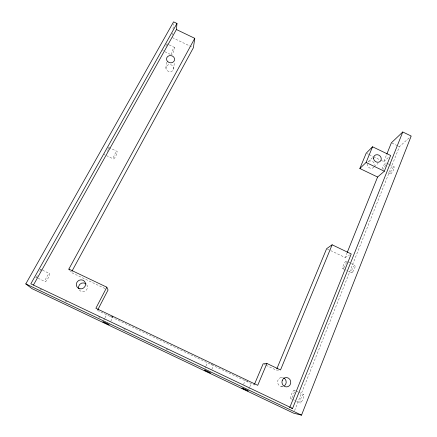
<?xml version="1.0" encoding="UTF-8"?>
<svg xmlns="http://www.w3.org/2000/svg" width="437" height="437" viewBox="0 0 437 437"><rect width="100%" height="100%" fill="white"/><g stroke="black" fill="none" stroke-linecap="round" stroke-linejoin="round"><path stroke-width="0.33" stroke-dasharray="2.19 1.64" d="M165.934 68.221L166.382 61.535M172.539 34.971L172.691 33.004M173.003 29.066L173.418 23.817M173.724 68.959A3.949 3.54 11.9 0 0 168.567 64.72A3.949 3.54 11.9 0 0 167.284 70.718A3.949 3.54 11.9 0 0 173.724 68.959L174.368 61.961M294.582 410.616L399.429 146.674L410.714 136.481M327.22 248.953L345.175 257.54L346.945 253.138M380.747 160.193L383.784 161.652L386.565 154.742M248.855 389.083L249.631 387.253M249.893 386.641L251.188 383.593M243.535 384.456L245.354 380.201M211.885 369.336L213.502 365.709M205.029 368.271L205.843 366.457M206.117 365.856L207.477 362.841M110.812 321.217L112.915 317.087M103.848 320.108L104.754 318.338M105.06 317.748L106.874 314.208M372.428 157.691L367.834 162.111A3.933 3.529 40.4 0 1 372.231 161.302A3.933 3.529 40.4 0 1 374.629 165.372M374.203 166.841L377.972 163.394M383.784 161.652L389.176 156.801M345.175 257.54L349.584 254.924M278.702 370.041L276.282 370.15L266.095 365.299M281.417 377.497L282.679 377.508M281.308 386.51L283.203 386.658M212.644 364.726L211.213 364.103M111.561 316.634L110.08 315.956M104.989 288.54L71.264 272.47L70.226 271.027M264.298 364.442L265.494 365.015M40.215 269.105L41.979 269.946M42.569 270.224L49.621 273.584A4.599 0.923 -61.7 0 1 46.846 280.221A4.599 0.923 -61.7 0 1 45.699 278.992A4.599 0.923 -61.7 0 1 49.621 273.584M294.238 390.099L295.407 390.656M295.991 390.929L298.324 392.044M298.908 392.322L303.578 394.545M35.719 277.124L37.495 277.965M38.085 278.249L45.164 281.619M290.829 398.593L291.998 399.156M292.588 399.434L294.341 400.27M296.69 401.385L300.208 403.061M97.456 310.412L254.165 385.024M39.871 288.862L41.717 289.742M65.102 300.874L66.948 301.754M98.325 316.688L100.171 317.568M123.551 328.7L125.397 329.574M166.005 348.906L167.852 349.786M108.879 147.488L117.1 151.421A4.195 0.83 -64.4 0 1 114.936 157.506A4.195 0.83 -64.4 0 1 113.751 156.637A4.195 0.83 -64.4 0 1 117.1 151.421M346.295 261.069L347.459 261.626M348.043 261.905L355.046 265.254M106.382 155.588L113.434 158.959M342.739 268.629L343.908 269.192M344.493 269.471L346.241 270.306M348.579 271.426L351.495 272.819M172.331 37.593L192.198 47.136M391.945 143.079L397.703 145.843M398.276 146.122L399.429 146.674M166.819 43.76L168.6 44.618M169.195 44.902L174.532 47.464M164.864 51.73L171.37 54.854M366.79 153.496L368.615 154.37M369.221 154.66L372.859 156.408M373.466 156.703L380.141 159.904M387.138 163.378L388.919 164.236M389.514 164.52L394.261 166.797A4.02 0.847 -62.3 0 1 391.978 172.593A4.02 0.847 -62.3 0 1 390.836 171.615A4.02 0.847 -62.3 0 1 394.261 166.797M388.083 172.73L390.449 173.866M247.113 381.19L247.866 381.561M382.124 169.13A4.02 0.787 -62.5 0 1 384.746 163.755A4.02 0.787 -62.5 0 1 385.827 164.236M385.527 165.06A4.02 0.787 -62.5 0 1 383.134 169.266M108.42 147.471A4.195 0.896 -64.4 0 1 108.015 149.536M107.655 150.486A4.195 0.896 -64.4 0 1 107.207 151.475M104.88 154.742A4.195 0.896 -64.4 0 1 104.481 153.999M40.33 269.432A4.605 1 -61.4 0 1 39.729 271.732M37.5 275.714A4.605 1 -61.4 0 1 35.599 276.807M166.399 44.077A4.02 0.781 -66.6 0 1 165.803 46.409M163.345 50.796A4.02 0.781 -66.6 0 1 162.908 50.304M171.233 54.696A4.02 0.727 -66.5 0 1 173.101 49.19A4.02 0.727 -66.5 0 1 174.576 48.644A4.02 0.727 -66.5 0 1 171.943 54.428M86.799 284.782A4.55 4.332 -30 0 1 85.373 290.884A4.55 4.332 -30 0 1 79.173 289.747M282.428 386.554A4.556 4.288 80 0 1 277.621 381.872A4.556 4.288 80 0 1 282.537 377.535M373.935 167.076A3.933 3.529 40.4 0 1 369.533 167.895A3.933 3.529 40.4 0 1 367.135 163.815M301.486 401.903A4.589 1.06 -67.6 0 0 303.802 394.726A4.589 1.06 -67.6 0 0 300.41 399.784A4.589 1.06 -67.6 0 0 301.486 401.903M292.063 397.419A4.589 0.989 -67.4 0 0 294.445 390.268A4.589 0.989 -67.4 0 0 291.108 395.354A4.589 0.989 -67.4 0 0 292.063 397.419M352.681 271.907A4.179 0.956 -64.5 0 0 355.226 265.456A4.179 0.956 -64.5 0 0 351.927 269.755A4.179 0.956 -64.5 0 0 352.681 271.907M343.886 267.701A4.179 0.89 -64.5 0 0 346.459 261.26A4.179 0.89 -64.5 0 0 343.225 265.598A4.179 0.89 -64.5 0 0 343.886 267.701"/><path stroke-width="0.66" d="M33.436 285.05L176.428 29.525L176.969 23.483L173.576 21.85L25.794 283.903L31.923 288.611L293.577 413.156L301.525 415.15L411.206 136.038L402.772 131.99L391.372 142.806L386.816 154.114M176.428 29.525L194.765 38.336L193.4 47.715L71.914 271.273M291.419 408.163L292.577 408.42L402.772 131.99M289.676 407.781L351.239 253.941L332.131 244.796L326.625 248.669L276.801 368.894M384.336 171.238L390.645 155.479L372.543 146.788L366.184 153.207L359.842 168.507L377.595 177.023L384.336 171.238L366.075 162.477L359.842 168.507M347.202 252.51L377.595 177.023M332.131 244.796L280.521 369.959L266.914 363.475L263.101 363.874L254.427 384.402M366.075 162.477L372.543 146.788M266.914 363.475L257.726 385.319L95.878 308.26L106.836 287.202L68.849 269.105L194.765 38.336M97.768 309.811L108.054 289.999L106.836 287.202M176.969 23.483L30.836 283.821L292.577 408.42M25.794 283.903L301.525 415.15M111.91 316.448L112.424 316.738M68.849 269.105L69.538 270.066M78.687 288.72A4.55 4.332 -30 0 1 86.056 283.93M283.613 377.879A4.556 4.288 80 0 1 284.498 385.718M242 388.067L248.079 390.913L242 388.067M102.985 321.851L109.004 324.762L102.985 321.851M204.396 370.123L210.263 372.958L204.396 370.123M373.58 158.675A4.048 3.611 40.2 0 0 379.857 161.674A4.048 3.611 40.2 0 0 378.77 155.097A4.048 3.611 40.2 0 0 373.58 158.675M167.917 61.841A4.064 3.627 12.1 0 0 174.543 60.049A4.064 3.627 12.1 0 0 169.239 55.701A4.064 3.627 12.1 0 0 167.917 61.841M79.905 288.819A4.698 4.468 -29.2 0 0 85.39 282.859A4.698 4.468 -29.2 0 0 77.546 281.433A4.698 4.468 -29.2 0 0 79.905 288.819M282.28 380.283A4.709 4.425 79.3 0 0 286.896 386.892A4.709 4.425 79.3 0 0 289.9 379.48A4.709 4.425 79.3 0 0 282.28 380.283"/></g></svg>
